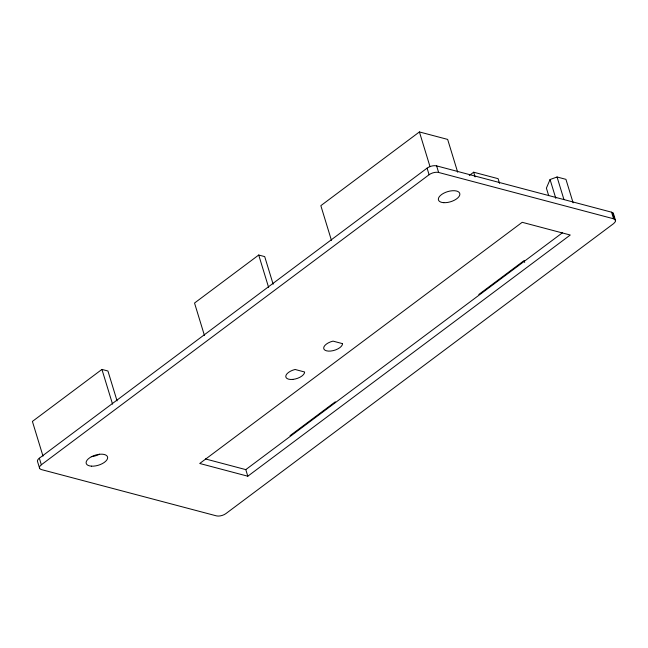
<?xml version="1.0" encoding="UTF-8"?>
<svg xmlns="http://www.w3.org/2000/svg" width="648" height="648" viewBox="0 0 648 648"><rect width="100%" height="100%" fill="white"/><g stroke="black" fill="none" stroke-linecap="round" stroke-linejoin="round"><path stroke-width="0.97" d="M613.373 215.055L613.34 213.297L611.574 212.188L436.614 165.888A6.974 3.297 -17 0 0 427.089 168.148L39.334 458.209A6.974 3.297 -17 0 0 37.649 461.903L39.658 468.48M41.342 464.786L429.098 174.725A6.974 3.297 -17 0 1 438.623 172.465L613.583 218.773L615.357 219.883L615.389 221.64L613.713 223.536L225.901 513.597A6.974 3.297 -17 0 1 216.375 515.857L41.431 469.589A6.974 3.297 -17 0 1 41.342 464.786L39.334 458.209M573.124 202.848L565.939 179.342L557.053 176.993L550.063 179.537L546.394 188.123L548.686 195.647M117.069 400.893L107.933 371.004L101.93 369.417L32.4 421.427L43.011 456.143M457.674 172.19L447.655 139.409L419.41 131.941L320.841 205.667L331.452 240.376M273.156 284.245L264.708 256.616L258.714 255.029L194.53 303.037L204.436 335.437M469.274 175.495L473.664 172.214L498.11 178.678L499.551 183.384M290.021 435.683L335.332 401.792M478.807 294.484L524.111 260.585L524.686 262.464M205.416 458.93L245.794 469.622L562.569 232.681M247.803 476.207L570.248 235.022L522.191 222.305L199.738 463.482L247.803 476.207L245.794 469.622M613.34 213.297L615.6 220.701M612.66 212.641L614.814 219.761M611.574 212.188L613.583 218.773M557.053 176.993L563.946 199.552M550.063 179.537L555.806 198.345M473.664 172.214L475.097 176.912M436.614 165.888L438.623 172.465M419.41 131.941L430.013 166.649M427.089 168.148L429.098 174.725M258.714 255.029L268.62 287.42M101.93 369.417L112.549 404.125M99.476 454.199A11.154 5.273 -17 0 1 91.311 456.686M292.847 379.404L290.563 379.469A9.761 4.609 -17 0 1 286.068 375.168A9.761 4.609 -17 0 1 295.115 369.481L304.633 372.001A9.761 4.609 -17 0 1 292.847 379.404M342.541 343.643L333.023 341.123A9.761 4.609 -17 0 0 323.676 348.114A9.761 4.609 -17 0 0 333.194 350.633A9.761 4.609 -17 0 0 342.541 343.643M91.571 466.163A11.154 5.273 -17 0 0 107.657 457.626A11.154 5.273 -17 0 0 91.4 456.751A11.154 5.273 -17 0 0 91.571 466.163M443.791 202.678A11.154 5.273 -17 0 0 459.878 194.141A11.154 5.273 -17 0 0 443.621 193.274A11.154 5.273 -17 0 0 443.791 202.678"/></g></svg>
